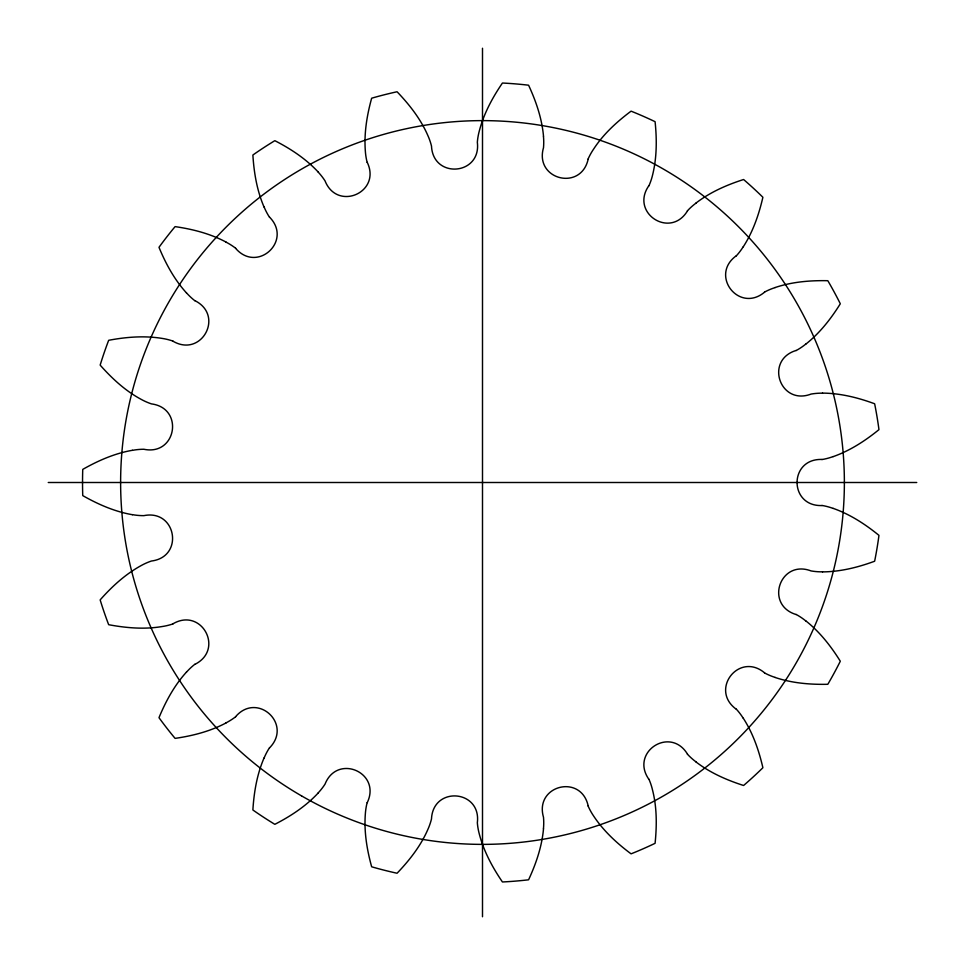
<?xml version="1.0" encoding="UTF-8"?>
<svg xmlns="http://www.w3.org/2000/svg" width="965" height="965" viewBox="0 0 965 965"><rect width="100%" height="100%" fill="white"/><g stroke="black" fill="none" stroke-linecap="round" stroke-linejoin="round"><path stroke-width="1.45" d="M543.512 828.754C541.92 846.534 536.058 863.687 528.579 879.803A399.968 399.968 0 0 1 502.439 881.974C492.415 867.306 483.815 851.359 479.316 834.074A62.641 62.641 0 0 1 477.337 822.747C481.475 789.72 433.032 785.727 431.5 818.935A62.641 62.641 0 0 1 427.724 829.779C420.571 846.136 409.353 860.406 397.073 873.241A399.968 399.968 0 0 1 371.658 866.799C366.929 849.67 363.974 831.794 365.337 813.99A62.641 62.641 0 0 1 367.134 802.639M367.231 802.663C381.633 772.688 337.316 753.243 325.024 784.147A62.641 62.641 0 0 1 317.931 793.17M588.18 159.056C581.135 191.553 534.236 179.671 543.5 147.729A62.641 62.641 0 0 0 543.452 136.258M264.048 757.983C256.979 774.388 253.976 792.253 252.878 809.985A399.968 399.968 0 0 0 274.832 824.327C290.634 816.209 305.784 806.27 317.968 793.218M648.89 185.678C629.759 212.879 670.265 239.344 687.478 210.889M743.315 246.726C752.99 231.721 758.888 214.592 762.893 197.27A399.968 399.968 0 0 0 743.593 179.514C726.669 184.93 710.095 192.228 695.922 203.108M269.524 747.887C292.877 724.208 257.281 691.435 235.605 716.669M186.438 672.123C174.424 685.343 165.775 701.266 158.984 717.683A399.968 399.968 0 0 0 175.087 738.382C192.674 735.825 210.237 731.349 226.003 722.954M736.259 255.785C709.323 275.302 739.045 313.48 764.57 292.166M805.739 344.191C819.755 333.13 830.913 318.848 840.31 303.77A399.968 399.968 0 0 0 827.825 280.706C810.057 280.333 792.012 281.852 775.076 287.546M194.894 664.354C224.664 649.542 201.637 606.985 172.952 623.812M796.113 350.464C764.316 360.174 780.022 405.939 811.082 394.07A62.641 62.641 0 0 1 822.53 393.165M833.133 456.638C849.984 450.727 865.171 440.848 878.958 429.642A399.968 399.968 0 0 0 874.64 403.768C857.957 397.64 840.394 393.225 822.53 393.105M132.398 450.293C114.799 453.345 98.201 460.607 82.749 469.388A399.968 399.968 0 0 0 82.749 495.612C98.201 504.393 114.799 511.655 132.398 514.707M821.999 459.449C788.767 458.303 788.767 506.697 821.999 505.551M822.53 571.895C840.394 571.775 857.957 567.36 874.64 561.232A399.968 399.968 0 0 0 878.958 535.358C865.171 524.152 849.984 514.273 833.133 508.362M48.25 482.5L916.75 482.5M775.076 677.454C792.012 683.148 810.057 684.668 827.825 684.294A399.968 399.968 0 0 0 840.31 661.23C830.913 646.152 819.755 631.87 805.739 620.809M172.952 341.188C201.637 358.015 224.664 315.459 194.894 300.646M796.113 614.536C764.316 604.826 780.022 559.061 811.082 570.93A62.641 62.641 0 0 0 822.53 571.835M226.003 242.046C210.237 233.651 192.674 229.175 175.087 226.618A399.968 399.968 0 0 0 158.984 247.317C165.775 263.734 174.424 279.657 186.438 292.877M764.57 672.834C739.045 651.52 709.323 689.698 736.259 709.215M695.922 761.892C710.095 772.772 726.669 780.07 743.593 785.486A399.968 399.968 0 0 0 762.893 767.73C758.888 750.408 752.99 733.279 743.315 718.274M235.605 248.331C257.281 273.565 292.877 240.792 269.524 217.113M317.968 171.782C305.784 158.73 290.634 148.791 274.832 140.673A399.968 399.968 0 0 0 252.878 155.015C253.976 172.747 256.979 190.612 264.048 207.017M687.478 754.111C670.265 725.656 629.759 752.121 648.89 779.322M588.18 805.944C581.135 773.448 534.236 785.329 543.5 817.271A62.641 62.641 0 0 1 543.452 828.742M367.231 162.337C381.633 192.312 337.316 211.757 325.024 180.853A62.641 62.641 0 0 0 317.931 171.83M543.512 136.246C541.92 118.466 536.058 101.313 528.579 85.197A399.968 399.968 0 0 0 502.439 83.026C492.415 97.694 483.815 113.641 479.316 130.926A62.641 62.641 0 0 0 477.337 142.253C481.475 175.28 433.032 179.273 431.5 146.065A62.641 62.641 0 0 0 427.724 135.221C420.571 118.864 409.353 104.594 397.073 91.759A399.968 399.968 0 0 0 371.658 98.201C366.929 115.33 363.974 133.206 365.337 151.01A62.641 62.641 0 0 0 367.134 162.361M482.5 48.25L482.5 916.75M796.161 614.452A62.641 62.641 0 0 1 805.703 620.857M775.1 677.406A62.641 62.641 0 0 1 764.521 672.919M736.319 709.142A62.641 62.641 0 0 1 743.267 718.298M695.958 761.843A62.641 62.641 0 0 1 687.406 754.172M648.975 779.286A62.641 62.641 0 0 1 652.569 790.19C656.972 807.5 656.888 825.654 655.09 843.314A399.968 399.968 0 0 1 631.074 853.844C616.816 843.229 603.511 830.937 593.644 816.052A62.641 62.641 0 0 1 588.095 805.992M264.108 758.008A62.641 62.641 0 0 1 269.44 747.839M235.665 716.742A62.641 62.641 0 0 1 225.967 722.906M186.486 672.159A62.641 62.641 0 0 1 194.834 664.282M172.988 623.909A62.641 62.641 0 0 1 161.818 626.587C144.207 629.542 126.126 627.95 108.671 624.705A399.968 399.968 0 0 1 100.155 599.892C111.904 586.575 125.257 574.32 140.902 565.719A62.641 62.641 0 0 1 151.396 561.027C184.436 556.926 176.414 508.977 143.845 515.648A62.641 62.641 0 0 1 132.41 514.647M132.41 450.353A62.641 62.641 0 0 1 143.845 449.256C176.414 456.107 184.399 408.159 151.433 403.889A62.641 62.641 0 0 1 140.938 399.233C125.221 390.753 111.928 378.389 100.155 365.108A399.968 399.968 0 0 1 108.671 340.295C126.126 337.002 144.183 335.543 161.818 338.353A62.641 62.641 0 0 1 172.988 341.091M194.834 300.718A62.641 62.641 0 0 1 186.486 292.841M225.967 242.094A62.641 62.641 0 0 1 235.665 248.258M269.44 217.161A62.641 62.641 0 0 1 264.108 206.993M588.095 159.008A62.641 62.641 0 0 1 593.692 148.984C603.439 134.014 616.852 121.795 631.074 111.156A399.968 399.968 0 0 1 655.09 121.686C656.924 139.358 656.9 157.476 652.63 174.822A62.641 62.641 0 0 1 648.975 185.714M687.406 210.828A62.641 62.641 0 0 1 695.958 203.157M743.267 246.702A62.641 62.641 0 0 1 736.319 255.858M764.521 292.081A62.641 62.641 0 0 1 775.1 287.594M805.703 344.143A62.641 62.641 0 0 1 796.161 350.548M833.109 456.59A62.641 62.641 0 0 1 822.011 459.545M822.011 505.455A62.641 62.641 0 0 1 833.109 508.41M301.562 795.896A361.875 361.875 0 0 0 844.375 482.5A361.875 361.875 0 0 0 301.562 169.104A361.875 361.875 0 0 0 301.562 795.896"/></g></svg>
